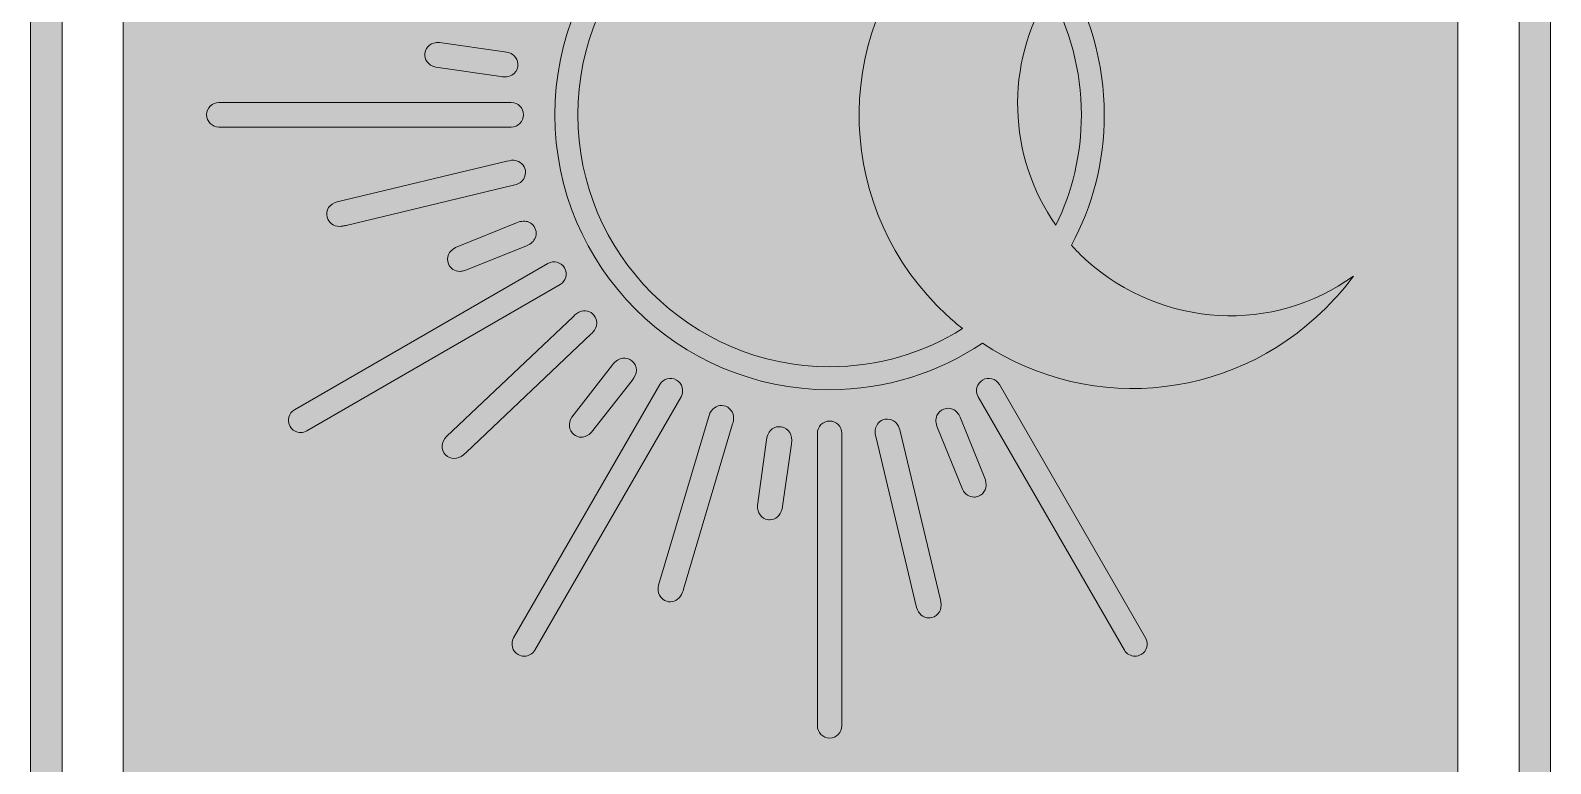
# Model space of a CAD drawing. Header units: inches. Extents: x 27.2 to 34.4, y -12.2 to -0.2.
# Drawn here: x 27.21 to 34.36, y -7.74 to -4.29 of the extents above; entities that cross this region are included whole.
import ezdxf

# ---------------------------------------------------------------- set-up
doc = ezdxf.new("R2010")
doc.units = ezdxf.units.IN
doc.header["$MEASUREMENT"] = 0
doc.layers.add('Layer 1', color=7, linetype='Continuous')

# ---------------------------------------------------------------- blocks, each defined once
blk = doc.blocks.new('block 2')
at = {"layer": 'Layer 1', "lineweight": 0}
for points, knots in [([(33.3163, -1.1648), (32.6408, -0.5122), (31.7431, -0.1528), (30.788, -0.1528), (29.8329, -0.1528), (28.9347, -0.5122), (28.2597, -1.1648), (27.5842, -1.8174), (27.2122, -2.6848), (27.2122, -3.6077), (27.2122, -3.6077), (27.2122, -8.6983), (27.2122, -8.6983), (27.2122, -9.6212), (27.5842, -10.4886), (28.2597, -11.1412), (28.9347, -11.7938), (29.8329, -12.1528), (30.788, -12.1528), (31.7431, -12.1528), (32.6408, -11.7938), (33.3163, -11.1412), (33.9917, -10.4886), (34.3633, -9.6212), (34.3633, -8.6983), (34.3633, -8.6983), (34.3633, -3.6077), (34.3633, -3.6077), (34.3633, -2.6848), (33.9917, -1.8174), (33.3163, -1.1648)], [0, 0, 0, 0, 1, 1, 1, 2, 2, 2, 3, 3, 3, 4, 4, 4, 5, 5, 5, 6, 6, 6, 7, 7, 7, 8, 8, 8, 9, 9, 9, 10, 10, 10, 10]), ([(34.2149, -8.6983), (34.2149, -9.6114), (33.8307, -10.4391), (33.2098, -11.0385), (32.5894, -11.6383), (31.7328, -12.0095), (30.788, -12.0095), (28.8983, -12.0095), (27.3611, -10.524), (27.3611, -8.6983), (27.3611, -8.6983), (27.3611, -3.6077), (27.3611, -3.6077), (27.3611, -1.782), (28.8983, -0.2966), (30.788, -0.2966), (32.6777, -0.2966), (34.2149, -1.782), (34.2149, -3.6077), (34.2149, -3.6077), (34.2149, -8.6983), (34.2149, -8.6983)], [0, 0, 0, 0, 1, 1, 1, 2, 2, 2, 3, 3, 3, 4, 4, 4, 5, 5, 5, 6, 6, 6, 7, 7, 7, 7])]:
    blk.add_open_spline(points, degree=3, knots=knots, dxfattribs=at)
blk = doc.blocks.new('block 3')
at = {"layer": 'Layer 1', "lineweight": 0}
for points, knots in [([(32.1763, -5.3681), (32.1525, -5.3461), (32.1305, -5.3232), (32.1095, -5.2994), (32.208, -5.1169), (32.264, -4.9082), (32.264, -4.6865), (32.264, -4.44), (32.195, -4.2099), (32.0745, -4.0133), (32.0857, -3.9993), (32.0965, -3.9853), (32.1086, -3.9718), (32.399, -3.6464), (32.8555, -3.5554), (33.2336, -3.7118), (32.785, -3.3229), (32.1529, -3.3066), (31.6894, -3.6124), (31.484, -3.4746), (31.2371, -3.3939), (30.9719, -3.3939), (30.2591, -3.3939), (29.6793, -3.9737), (29.6793, -4.6865), (29.6793, -5.3993), (30.2591, -5.9791), (30.9719, -5.9791), (31.2375, -5.9791), (31.4849, -5.8984), (31.6908, -5.7602), (32.2104, -6.1038), (32.9073, -6.0305), (33.3475, -5.5524), (33.3793, -5.5179), (33.4087, -5.482), (33.4358, -5.4451), (33.0628, -5.7149), (32.5399, -5.6939), (32.1763, -5.3681)], [0, 0, 0, 0, 1, 1, 1, 2, 2, 2, 3, 3, 3, 4, 4, 4, 5, 5, 5, 6, 6, 6, 7, 7, 7, 8, 8, 8, 9, 9, 9, 10, 10, 10, 11, 11, 11, 12, 12, 12, 13, 13, 13, 13]), ([(30.9719, -5.8713), (30.3184, -5.8713), (29.7871, -5.3396), (29.7871, -4.6865), (29.7871, -4.0334), (30.3184, -3.5017), (30.9719, -3.5017), (31.2006, -3.5017), (31.4144, -3.5675), (31.596, -3.6805), (31.5461, -3.7202), (31.4989, -3.7641), (31.4551, -3.8117), (30.9728, -4.3313), (30.9985, -5.1435), (31.5227, -5.6281), (31.547, -5.6505), (31.5718, -5.6715), (31.5974, -5.692), (31.4158, -5.8055), (31.2011, -5.8713), (30.9719, -5.8713)], [0, 0, 0, 0, 1, 1, 1, 2, 2, 2, 3, 3, 3, 4, 4, 4, 5, 5, 5, 6, 6, 6, 7, 7, 7, 7]), ([(32.0059, -4.11), (32.1016, -4.2808), (32.1562, -4.4774), (32.1562, -4.6865), (32.1562, -4.8728), (32.1128, -5.0492), (32.0362, -5.2061), (31.8089, -4.8812), (31.7944, -4.4494), (32.0059, -4.11)], [0, 0, 0, 0, 1, 1, 1, 2, 2, 2, 3, 3, 3, 3])]:
    blk.add_open_spline(points, degree=3, knots=knots, dxfattribs=at)

msp = doc.modelspace()

# ---------------------------------------------------------------- hatches: boundary and pattern name
at = {"layer": 'Layer 1', "true_color": 0xa16e58}
h = msp.add_hatch(color=35, dxfattribs=at)
h.dxf.hatch_style = 2
edge = h.paths.add_edge_path()
edge.add_spline(control_points=[(33.3163, -1.1648), (32.6408, -0.5122), (31.7431, -0.1528), (30.788, -0.1528), (29.8329, -0.1528), (28.9347, -0.5122), (28.2597, -1.1648), (27.5842, -1.8174), (27.2122, -2.6848), (27.2122, -3.6077), (27.2122, -3.6077), (27.2122, -8.6983), (27.2122, -8.6983), (27.2122, -9.6212), (27.5842, -10.4886), (28.2597, -11.1412), (28.9347, -11.7938), (29.8329, -12.1528), (30.788, -12.1528), (31.7431, -12.1528), (32.6408, -11.7938), (33.3163, -11.1412), (33.9917, -10.4886), (34.3633, -9.6212), (34.3633, -8.6983), (34.3633, -8.6983), (34.3633, -3.6077), (34.3633, -3.6077), (34.3633, -2.6848), (33.9917, -1.8174), (33.3163, -1.1648)], knot_values=[0, 0, 0, 0, 1, 1, 1, 2, 2, 2, 3, 3, 3, 4, 4, 4, 5, 5, 5, 6, 6, 6, 7, 7, 7, 8, 8, 8, 9, 9, 9, 10, 10, 10, 10], degree=3, periodic=1)
edge = h.paths.add_edge_path()
edge.add_spline(control_points=[(34.2149, -8.6983), (34.2149, -9.6114), (33.8307, -10.4391), (33.2098, -11.0385), (32.5894, -11.6383), (31.7328, -12.0095), (30.788, -12.0095), (28.8983, -12.0095), (27.3611, -10.524), (27.3611, -8.6983), (27.3611, -8.6983), (27.3611, -3.6077), (27.3611, -3.6077), (27.3611, -1.782), (28.8983, -0.2966), (30.788, -0.2966), (32.6777, -0.2966), (34.2149, -1.782), (34.2149, -3.6077), (34.2149, -3.6077), (34.2149, -8.6983), (34.2149, -8.6983)], knot_values=[0, 0, 0, 0, 1, 1, 1, 2, 2, 2, 3, 3, 3, 4, 4, 4, 5, 5, 5, 6, 6, 6, 7, 7, 7, 7], degree=3, periodic=1)
h = msp.add_hatch(color=35, dxfattribs=at)
h.dxf.hatch_style = 2
edge = h.paths.add_edge_path()
edge.add_spline(control_points=[(33.9273, -3.7543), (33.9273, -3.7543), (33.9273, -8.5517), (33.9273, -8.5517), (33.9273, -10.2855), (32.5217, -11.6911), (30.788, -11.6911), (29.5476, -11.6911), (28.4754, -10.9722), (27.9656, -9.9284), (27.9483, -9.8929), (27.9315, -9.8574), (27.9156, -9.821), (27.7439, -9.4331), (27.6482, -9.0036), (27.6482, -8.5517), (27.6482, -8.5517), (27.6482, -3.7543), (27.6482, -3.7543), (27.6482, -2.02), (29.0537, -0.6145), (30.788, -0.6145), (31.6549, -0.6145), (32.4396, -0.966), (33.0077, -1.5341), (33.5758, -2.1022), (33.9273, -2.8874), (33.9273, -3.7543)], knot_values=[0, 0, 0, 0, 1, 1, 1, 2, 2, 2, 3, 3, 3, 4, 4, 4, 5, 5, 5, 6, 6, 6, 7, 7, 7, 8, 8, 8, 9, 9, 9, 9], degree=3, periodic=1)
at = {"layer": 'Layer 1', "true_color": 0xf8efe3}
h = msp.add_hatch(color=7, dxfattribs=at)
h.dxf.hatch_style = 2
edge = h.paths.add_edge_path()
edge.add_spline(control_points=[(32.1763, -5.3681), (32.1525, -5.3461), (32.1305, -5.3232), (32.1095, -5.2994), (32.208, -5.1169), (32.264, -4.9082), (32.264, -4.6865), (32.264, -4.44), (32.195, -4.2099), (32.0745, -4.0133), (32.0857, -3.9993), (32.0965, -3.9853), (32.1086, -3.9718), (32.399, -3.6464), (32.8555, -3.5554), (33.2336, -3.7118), (32.785, -3.3229), (32.1529, -3.3066), (31.6894, -3.6124), (31.484, -3.4746), (31.2371, -3.3939), (30.9719, -3.3939), (30.2591, -3.3939), (29.6793, -3.9737), (29.6793, -4.6865), (29.6793, -5.3993), (30.2591, -5.9791), (30.9719, -5.9791), (31.2375, -5.9791), (31.4849, -5.8984), (31.6908, -5.7602), (32.2104, -6.1038), (32.9073, -6.0305), (33.3475, -5.5524), (33.3793, -5.5179), (33.4087, -5.482), (33.4358, -5.4451), (33.0628, -5.7149), (32.5399, -5.6939), (32.1763, -5.3681)], knot_values=[0, 0, 0, 0, 1, 1, 1, 2, 2, 2, 3, 3, 3, 4, 4, 4, 5, 5, 5, 6, 6, 6, 7, 7, 7, 8, 8, 8, 9, 9, 9, 10, 10, 10, 11, 11, 11, 12, 12, 12, 13, 13, 13, 13], degree=3, periodic=1)
edge = h.paths.add_edge_path()
edge.add_spline(control_points=[(30.9719, -5.8713), (30.3184, -5.8713), (29.7871, -5.3396), (29.7871, -4.6865), (29.7871, -4.0334), (30.3184, -3.5017), (30.9719, -3.5017), (31.2006, -3.5017), (31.4144, -3.5675), (31.596, -3.6805), (31.5461, -3.7202), (31.4989, -3.7641), (31.4551, -3.8117), (30.9728, -4.3313), (30.9985, -5.1435), (31.5227, -5.6281), (31.547, -5.6505), (31.5718, -5.6715), (31.5974, -5.692), (31.4158, -5.8055), (31.2011, -5.8713), (30.9719, -5.8713)], knot_values=[0, 0, 0, 0, 1, 1, 1, 2, 2, 2, 3, 3, 3, 4, 4, 4, 5, 5, 5, 6, 6, 6, 7, 7, 7, 7], degree=3, periodic=1)
edge = h.paths.add_edge_path()
edge.add_spline(control_points=[(32.0059, -4.11), (32.1016, -4.2808), (32.1562, -4.4774), (32.1562, -4.6865), (32.1562, -4.8728), (32.1128, -5.0492), (32.0362, -5.2061), (31.8089, -4.8812), (31.7944, -4.4494), (32.0059, -4.11)], knot_values=[0, 0, 0, 0, 1, 1, 1, 2, 2, 2, 3, 3, 3, 3], degree=3, periodic=1)
h = msp.add_hatch(color=7, dxfattribs=at)
h.dxf.hatch_style = 2
edge = h.paths.add_edge_path()
edge.add_spline(control_points=[(29.4427, -4.3899), (29.4427, -4.3899), (29.136, -4.3472), (29.136, -4.3472), (29.136, -4.3472), (29.1347, -4.3471), (29.1347, -4.3471), (29.0998, -4.3446), (29.073, -4.3652), (29.0683, -4.3962), (29.0636, -4.4275), (29.0827, -4.4536), (29.1186, -4.4629), (29.1186, -4.4629), (29.425, -4.507), (29.425, -4.507), (29.4304, -4.5078), (29.4358, -4.5082), (29.4409, -4.5082), (29.4548, -4.5082), (29.4672, -4.5053), (29.4773, -4.4996), (29.4924, -4.4912), (29.502, -4.4768), (29.5046, -4.459), (29.5069, -4.443), (29.5034, -4.4283), (29.4945, -4.4165), (29.4838, -4.4023), (29.4658, -4.3931), (29.4427, -4.3899)], knot_values=[0, 0, 0, 0, 1, 1, 1, 2, 2, 2, 3, 3, 3, 4, 4, 4, 5, 5, 5, 6, 6, 6, 7, 7, 7, 8, 8, 8, 9, 9, 9, 10, 10, 10, 10], degree=3, periodic=1)
h = msp.add_hatch(color=7, dxfattribs=at)
h.dxf.hatch_style = 2
edge = h.paths.add_edge_path()
edge.add_spline(control_points=[(28.0987, -4.744), (28.0987, -4.744), (29.4742, -4.744), (29.4742, -4.744), (29.5059, -4.744), (29.5317, -4.7182), (29.5317, -4.6865), (29.5317, -4.6547), (29.5059, -4.629), (29.4742, -4.629), (29.4742, -4.629), (28.0987, -4.629), (28.0987, -4.629), (28.067, -4.629), (28.0412, -4.6547), (28.0412, -4.6865), (28.0412, -4.7182), (28.067, -4.744), (28.0987, -4.744)], knot_values=[0, 0, 0, 0, 1, 1, 1, 2, 2, 2, 3, 3, 3, 4, 4, 4, 5, 5, 5, 6, 6, 6, 6], degree=3, periodic=1)
h = msp.add_hatch(color=7, dxfattribs=at)
h.dxf.hatch_style = 2
edge = h.paths.add_edge_path()
edge.add_spline(control_points=[(29.4984, -4.9027), (29.4817, -4.8974), (29.4667, -4.9015), (29.4536, -4.905), (29.4536, -4.905), (28.6547, -5.0955), (28.6547, -5.0955), (28.6196, -5.1051), (28.5999, -5.1352), (28.6078, -5.1672), (28.6146, -5.1946), (28.6376, -5.2111), (28.6669, -5.2111), (28.6715, -5.2111), (28.6764, -5.2107), (28.6814, -5.2098), (28.6866, -5.2089), (28.6919, -5.2079), (28.6972, -5.2067), (28.6972, -5.2067), (29.4849, -5.0182), (29.4849, -5.0182), (29.4982, -5.0151), (29.5386, -5.0053), (29.5413, -4.9587), (29.5407, -4.9308), (29.5259, -4.9115), (29.4984, -4.9027)], knot_values=[0, 0, 0, 0, 1, 1, 1, 2, 2, 2, 3, 3, 3, 4, 4, 4, 5, 5, 5, 6, 6, 6, 7, 7, 7, 8, 8, 8, 9, 9, 9, 9], degree=3, periodic=1)
h = msp.add_hatch(color=7, dxfattribs=at)
h.dxf.hatch_style = 2
edge = h.paths.add_edge_path()
edge.add_spline(control_points=[(29.5574, -5.1913), (29.541, -5.1843), (29.5209, -5.1853), (29.4992, -5.1942), (29.4992, -5.1942), (29.2111, -5.3111), (29.2111, -5.3111), (29.18, -5.3272), (29.1667, -5.3577), (29.1782, -5.3868), (29.1871, -5.4097), (29.207, -5.4226), (29.2322, -5.4226), (29.2394, -5.4226), (29.2471, -5.4216), (29.255, -5.4194), (29.255, -5.4194), (29.5424, -5.3044), (29.5424, -5.3044), (29.5615, -5.2967), (29.5759, -5.2855), (29.5841, -5.2718), (29.5929, -5.257), (29.5941, -5.2397), (29.5874, -5.2231), (29.5814, -5.208), (29.571, -5.197), (29.5574, -5.1913)], knot_values=[0, 0, 0, 0, 1, 1, 1, 2, 2, 2, 3, 3, 3, 4, 4, 4, 5, 5, 5, 6, 6, 6, 7, 7, 7, 8, 8, 8, 9, 9, 9, 9], degree=3, periodic=1)
h = msp.add_hatch(color=7, dxfattribs=at)
h.dxf.hatch_style = 2
edge = h.paths.add_edge_path()
edge.add_spline(control_points=[(29.6461, -5.3854), (29.6461, -5.3854), (28.4549, -6.0732), (28.4549, -6.0732), (28.4274, -6.089), (28.418, -6.1243), (28.4338, -6.1517), (28.4415, -6.165), (28.4539, -6.1746), (28.4688, -6.1785), (28.4737, -6.1799), (28.4787, -6.1805), (28.4837, -6.1805), (28.4937, -6.1805), (28.5035, -6.1779), (28.5124, -6.1728), (28.5124, -6.1728), (29.7036, -5.4851), (29.7036, -5.4851), (29.731, -5.4692), (29.7405, -5.4339), (29.7246, -5.4065), (29.7088, -5.379), (29.6735, -5.3695), (29.6461, -5.3854)], knot_values=[0, 0, 0, 0, 1, 1, 1, 2, 2, 2, 3, 3, 3, 4, 4, 4, 5, 5, 5, 6, 6, 6, 7, 7, 7, 8, 8, 8, 8], degree=3, periodic=1)
h = msp.add_hatch(color=7, dxfattribs=at)
h.dxf.hatch_style = 2
edge = h.paths.add_edge_path()
edge.add_spline(control_points=[(29.8039, -5.6104), (29.7868, -5.6142), (29.7759, -5.6252), (29.7662, -5.6348), (29.7662, -5.6348), (29.1697, -6.1992), (29.1697, -6.1992), (29.144, -6.2251), (29.142, -6.261), (29.1649, -6.2847), (29.1763, -6.2965), (29.1905, -6.3024), (29.2054, -6.3024), (29.2203, -6.3024), (29.2359, -6.2965), (29.2499, -6.2848), (29.2499, -6.2848), (29.2499, -6.2848), (29.2499, -6.2848), (29.254, -6.2814), (29.2581, -6.2779), (29.262, -6.2742), (29.262, -6.2742), (29.85, -5.7172), (29.85, -5.7172), (29.8599, -5.7078), (29.89, -5.6792), (29.869, -5.6374), (29.8546, -5.6136), (29.832, -5.6043), (29.8039, -5.6104)], knot_values=[0, 0, 0, 0, 1, 1, 1, 2, 2, 2, 3, 3, 3, 4, 4, 4, 5, 5, 5, 6, 6, 6, 7, 7, 7, 8, 8, 8, 9, 9, 9, 10, 10, 10, 10], degree=3, periodic=1)
h = msp.add_hatch(color=7, dxfattribs=at)
h.dxf.hatch_style = 2
edge = h.paths.add_edge_path()
edge.add_spline(control_points=[(30.0411, -5.8433), (30.0284, -5.8333), (30.0139, -5.8289), (29.9993, -5.8308), (29.9816, -5.833), (29.9647, -5.8439), (29.9503, -5.8624), (29.9503, -5.8624), (29.7593, -6.1077), (29.7593, -6.1077), (29.7404, -6.1372), (29.7441, -6.1702), (29.7686, -6.1897), (29.7791, -6.1981), (29.791, -6.2023), (29.8032, -6.2023), (29.8196, -6.2023), (29.8365, -6.1947), (29.8515, -6.1795), (29.8515, -6.1795), (30.0429, -5.9362), (30.0429, -5.9362), (30.0556, -5.9201), (30.0624, -5.9031), (30.0626, -5.8872), (30.0629, -5.87), (30.0552, -5.8544), (30.0411, -5.8433)], knot_values=[0, 0, 0, 0, 1, 1, 1, 2, 2, 2, 3, 3, 3, 4, 4, 4, 5, 5, 5, 6, 6, 6, 7, 7, 7, 8, 8, 8, 9, 9, 9, 9], degree=3, periodic=1)
h = msp.add_hatch(color=7, dxfattribs=at)
h.dxf.hatch_style = 2
edge = h.paths.add_edge_path()
edge.add_spline(control_points=[(30.2517, -5.9336), (30.2242, -5.9177), (30.189, -5.9271), (30.1731, -5.9546), (30.1731, -5.9546), (29.4854, -7.1458), (29.4854, -7.1458), (29.4777, -7.1591), (29.4757, -7.1746), (29.4797, -7.1895), (29.4836, -7.2043), (29.4931, -7.2167), (29.5065, -7.2244), (29.5155, -7.2296), (29.5254, -7.2321), (29.5351, -7.2321), (29.555, -7.2321), (29.5744, -7.2218), (29.5851, -7.2033), (29.5851, -7.2033), (30.2728, -6.0121), (30.2728, -6.0121), (30.2805, -5.9988), (30.2825, -5.9833), (30.2785, -5.9685), (30.2745, -5.9536), (30.265, -5.9412), (30.2517, -5.9336)], knot_values=[0, 0, 0, 0, 1, 1, 1, 2, 2, 2, 3, 3, 3, 4, 4, 4, 5, 5, 5, 6, 6, 6, 7, 7, 7, 8, 8, 8, 9, 9, 9, 9], degree=3, periodic=1)
h = msp.add_hatch(color=7, dxfattribs=at)
h.dxf.hatch_style = 2
edge = h.paths.add_edge_path()
edge.add_spline(control_points=[(32.4083, -7.2321), (32.418, -7.2321), (32.4279, -7.2296), (32.4369, -7.2244), (32.4502, -7.2167), (32.4598, -7.2043), (32.4638, -7.1895), (32.4677, -7.1746), (32.4657, -7.1591), (32.458, -7.1458), (32.458, -7.1458), (31.7703, -5.9546), (31.7703, -5.9546), (31.7544, -5.9271), (31.7192, -5.9176), (31.6917, -5.9336), (31.6784, -5.9412), (31.6689, -5.9536), (31.6649, -5.9685), (31.6609, -5.9833), (31.663, -5.9988), (31.6706, -6.0121), (31.6706, -6.0121), (32.3584, -7.2033), (32.3584, -7.2033), (32.369, -7.2218), (32.3884, -7.2321), (32.4083, -7.2321)], knot_values=[0, 0, 0, 0, 1, 1, 1, 2, 2, 2, 3, 3, 3, 4, 4, 4, 5, 5, 5, 6, 6, 6, 7, 7, 7, 8, 8, 8, 9, 9, 9, 9], degree=3, periodic=1)
h = msp.add_hatch(color=7, dxfattribs=at)
h.dxf.hatch_style = 2
edge = h.paths.add_edge_path()
edge.add_spline(control_points=[(30.2061, -6.974), (30.2117, -6.9756), (30.2172, -6.9764), (30.2227, -6.9764), (30.2476, -6.9764), (30.2694, -6.9598), (30.2798, -6.9316), (30.2816, -6.9266), (30.2834, -6.9215), (30.2849, -6.9164), (30.2849, -6.9164), (30.5156, -6.1399), (30.5156, -6.1399), (30.5195, -6.1268), (30.5313, -6.087), (30.4922, -6.0614), (30.4678, -6.0479), (30.4436, -6.0511), (30.4223, -6.0705), (30.4094, -6.0823), (30.4054, -6.0973), (30.4018, -6.1106), (30.4018, -6.1106), (30.1675, -6.8976), (30.1675, -6.8976), (30.1582, -6.9328), (30.1744, -6.9649), (30.2061, -6.974)], knot_values=[0, 0, 0, 0, 1, 1, 1, 2, 2, 2, 3, 3, 3, 4, 4, 4, 5, 5, 5, 6, 6, 6, 7, 7, 7, 8, 8, 8, 9, 9, 9, 9], degree=3, periodic=1)
h = msp.add_hatch(color=7, dxfattribs=at)
h.dxf.hatch_style = 2
edge = h.paths.add_edge_path()
edge.add_spline(control_points=[(31.557, -6.0741), (31.5422, -6.0653), (31.5249, -6.0641), (31.5083, -6.0708), (31.4933, -6.0768), (31.4823, -6.0872), (31.4765, -6.1008), (31.4695, -6.1172), (31.4705, -6.1373), (31.4794, -6.1589), (31.4794, -6.1589), (31.5963, -6.4471), (31.5963, -6.4471), (31.6086, -6.4708), (31.6291, -6.4841), (31.6511, -6.4841), (31.658, -6.4841), (31.665, -6.4828), (31.672, -6.48), (31.7015, -6.4685), (31.7145, -6.4389), (31.7046, -6.4031), (31.7046, -6.4031), (31.5896, -6.1157), (31.5896, -6.1157), (31.582, -6.0966), (31.5707, -6.0822), (31.557, -6.0741)], knot_values=[0, 0, 0, 0, 1, 1, 1, 2, 2, 2, 3, 3, 3, 4, 4, 4, 5, 5, 5, 6, 6, 6, 7, 7, 7, 8, 8, 8, 9, 9, 9, 9], degree=3, periodic=1)
h = msp.add_hatch(color=7, dxfattribs=at)
h.dxf.hatch_style = 2
edge = h.paths.add_edge_path()
edge.add_spline(control_points=[(31.0292, -7.5594), (31.0292, -7.5594), (31.0292, -6.184), (31.0292, -6.184), (31.0292, -6.1523), (31.0034, -6.1265), (30.9717, -6.1265), (30.94, -6.1265), (30.9142, -6.1523), (30.9142, -6.184), (30.9142, -6.184), (30.9142, -7.5594), (30.9142, -7.5594), (30.9142, -7.5912), (30.94, -7.617), (30.9717, -7.617), (31.0034, -7.617), (31.0292, -7.5912), (31.0292, -7.5594)], knot_values=[0, 0, 0, 0, 1, 1, 1, 2, 2, 2, 3, 3, 3, 4, 4, 4, 5, 5, 5, 6, 6, 6, 6], degree=3, periodic=1)
h = msp.add_hatch(color=7, dxfattribs=at)
h.dxf.hatch_style = 2
edge = h.paths.add_edge_path()
edge.add_spline(control_points=[(31.3035, -6.1732), (31.3003, -6.16), (31.2905, -6.1196), (31.2439, -6.1169), (31.216, -6.1175), (31.1967, -6.1323), (31.188, -6.1598), (31.1827, -6.1765), (31.1867, -6.1915), (31.1902, -6.2047), (31.1902, -6.2047), (31.3808, -7.0035), (31.3808, -7.0035), (31.3889, -7.0334), (31.4119, -7.0521), (31.4383, -7.0521), (31.4429, -7.0521), (31.4476, -7.0515), (31.4524, -7.0504), (31.4841, -7.0425), (31.5013, -7.0129), (31.495, -6.9768), (31.4941, -6.9715), (31.4931, -6.9663), (31.4919, -6.961), (31.4919, -6.961), (31.3035, -6.1733), (31.3035, -6.1733), (31.3035, -6.1733), (31.3035, -6.1732), (31.3035, -6.1732)], knot_values=[0, 0, 0, 0, 1, 1, 1, 2, 2, 2, 3, 3, 3, 4, 4, 4, 5, 5, 5, 6, 6, 6, 7, 7, 7, 8, 8, 8, 9, 9, 9, 10, 10, 10, 10], degree=3, periodic=1)
h = msp.add_hatch(color=7, dxfattribs=at)
h.dxf.hatch_style = 2
edge = h.paths.add_edge_path()
edge.add_spline(control_points=[(30.6907, -6.5906), (30.7178, -6.5906), (30.7397, -6.5719), (30.7481, -6.5396), (30.7481, -6.5396), (30.7922, -6.2332), (30.7922, -6.2332), (30.7951, -6.2128), (30.7926, -6.1947), (30.7848, -6.1809), (30.7764, -6.1658), (30.762, -6.1562), (30.7442, -6.1536), (30.7282, -6.1514), (30.7135, -6.1548), (30.7017, -6.1637), (30.6875, -6.1744), (30.6783, -6.1923), (30.6751, -6.2155), (30.6751, -6.2155), (30.6323, -6.5235), (30.6323, -6.5235), (30.6307, -6.5585), (30.6505, -6.5852), (30.6814, -6.5899), (30.6846, -6.5904), (30.6877, -6.5906), (30.6907, -6.5906)], knot_values=[0, 0, 0, 0, 1, 1, 1, 2, 2, 2, 3, 3, 3, 4, 4, 4, 5, 5, 5, 6, 6, 6, 7, 7, 7, 8, 8, 8, 9, 9, 9, 9], degree=3, periodic=1)

# ---------------------------------------------------------------- linework, layer by layer
at = {"layer": 'Layer 1', "lineweight": 0}
for points, knots in [([(33.9273, -3.7543), (33.9273, -3.7543), (33.9273, -8.5517), (33.9273, -8.5517), (33.9273, -10.2855), (32.5217, -11.6911), (30.788, -11.6911), (29.5476, -11.6911), (28.4754, -10.9722), (27.9656, -9.9284), (27.9483, -9.8929), (27.9315, -9.8574), (27.9156, -9.821), (27.7439, -9.4331), (27.6482, -9.0036), (27.6482, -8.5517), (27.6482, -8.5517), (27.6482, -3.7543), (27.6482, -3.7543), (27.6482, -2.02), (29.0537, -0.6145), (30.788, -0.6145), (31.6549, -0.6145), (32.4396, -0.966), (33.0077, -1.5341), (33.5758, -2.1022), (33.9273, -2.8874), (33.9273, -3.7543)], [0, 0, 0, 0, 1, 1, 1, 2, 2, 2, 3, 3, 3, 4, 4, 4, 5, 5, 5, 6, 6, 6, 7, 7, 7, 8, 8, 8, 9, 9, 9, 9]), ([(29.4427, -4.3899), (29.4427, -4.3899), (29.136, -4.3472), (29.136, -4.3472), (29.136, -4.3472), (29.1347, -4.3471), (29.1347, -4.3471), (29.0998, -4.3446), (29.073, -4.3652), (29.0683, -4.3962), (29.0636, -4.4275), (29.0827, -4.4536), (29.1186, -4.4629), (29.1186, -4.4629), (29.425, -4.507), (29.425, -4.507), (29.4304, -4.5078), (29.4358, -4.5082), (29.4409, -4.5082), (29.4548, -4.5082), (29.4672, -4.5053), (29.4773, -4.4996), (29.4924, -4.4912), (29.502, -4.4768), (29.5046, -4.459), (29.5069, -4.443), (29.5034, -4.4283), (29.4945, -4.4165), (29.4838, -4.4023), (29.4658, -4.3931), (29.4427, -4.3899)], [0, 0, 0, 0, 1, 1, 1, 2, 2, 2, 3, 3, 3, 4, 4, 4, 5, 5, 5, 6, 6, 6, 7, 7, 7, 8, 8, 8, 9, 9, 9, 10, 10, 10, 10]), ([(28.0987, -4.744), (28.0987, -4.744), (29.4742, -4.744), (29.4742, -4.744), (29.5059, -4.744), (29.5317, -4.7182), (29.5317, -4.6865), (29.5317, -4.6547), (29.5059, -4.629), (29.4742, -4.629), (29.4742, -4.629), (28.0987, -4.629), (28.0987, -4.629), (28.067, -4.629), (28.0412, -4.6547), (28.0412, -4.6865), (28.0412, -4.7182), (28.067, -4.744), (28.0987, -4.744)], [0, 0, 0, 0, 1, 1, 1, 2, 2, 2, 3, 3, 3, 4, 4, 4, 5, 5, 5, 6, 6, 6, 6]), ([(29.4984, -4.9027), (29.4817, -4.8974), (29.4667, -4.9015), (29.4536, -4.905), (29.4536, -4.905), (28.6547, -5.0955), (28.6547, -5.0955), (28.6196, -5.1051), (28.5999, -5.1352), (28.6078, -5.1672), (28.6146, -5.1946), (28.6376, -5.2111), (28.6669, -5.2111), (28.6715, -5.2111), (28.6764, -5.2107), (28.6814, -5.2098), (28.6866, -5.2089), (28.6919, -5.2079), (28.6972, -5.2067), (28.6972, -5.2067), (29.4849, -5.0182), (29.4849, -5.0182), (29.4982, -5.0151), (29.5386, -5.0053), (29.5413, -4.9587), (29.5407, -4.9308), (29.5259, -4.9115), (29.4984, -4.9027)], [0, 0, 0, 0, 1, 1, 1, 2, 2, 2, 3, 3, 3, 4, 4, 4, 5, 5, 5, 6, 6, 6, 7, 7, 7, 8, 8, 8, 9, 9, 9, 9]), ([(29.5574, -5.1913), (29.541, -5.1843), (29.5209, -5.1853), (29.4992, -5.1942), (29.4992, -5.1942), (29.2111, -5.3111), (29.2111, -5.3111), (29.18, -5.3272), (29.1667, -5.3577), (29.1782, -5.3868), (29.1871, -5.4097), (29.207, -5.4226), (29.2322, -5.4226), (29.2394, -5.4226), (29.2471, -5.4216), (29.255, -5.4194), (29.255, -5.4194), (29.5424, -5.3044), (29.5424, -5.3044), (29.5615, -5.2967), (29.5759, -5.2855), (29.5841, -5.2718), (29.5929, -5.257), (29.5941, -5.2397), (29.5874, -5.2231), (29.5814, -5.208), (29.571, -5.197), (29.5574, -5.1913)], [0, 0, 0, 0, 1, 1, 1, 2, 2, 2, 3, 3, 3, 4, 4, 4, 5, 5, 5, 6, 6, 6, 7, 7, 7, 8, 8, 8, 9, 9, 9, 9]), ([(29.6461, -5.3854), (29.6461, -5.3854), (28.4549, -6.0732), (28.4549, -6.0732), (28.4274, -6.089), (28.418, -6.1243), (28.4338, -6.1517), (28.4415, -6.165), (28.4539, -6.1746), (28.4688, -6.1785), (28.4737, -6.1799), (28.4787, -6.1805), (28.4837, -6.1805), (28.4937, -6.1805), (28.5035, -6.1779), (28.5124, -6.1728), (28.5124, -6.1728), (29.7036, -5.4851), (29.7036, -5.4851), (29.731, -5.4692), (29.7405, -5.4339), (29.7246, -5.4065), (29.7088, -5.379), (29.6735, -5.3695), (29.6461, -5.3854)], [0, 0, 0, 0, 1, 1, 1, 2, 2, 2, 3, 3, 3, 4, 4, 4, 5, 5, 5, 6, 6, 6, 7, 7, 7, 8, 8, 8, 8]), ([(29.8039, -5.6104), (29.7868, -5.6142), (29.7759, -5.6252), (29.7662, -5.6348), (29.7662, -5.6348), (29.1697, -6.1992), (29.1697, -6.1992), (29.144, -6.2251), (29.142, -6.261), (29.1649, -6.2847), (29.1763, -6.2965), (29.1905, -6.3024), (29.2054, -6.3024), (29.2203, -6.3024), (29.2359, -6.2965), (29.2499, -6.2848), (29.2499, -6.2848), (29.2499, -6.2848), (29.2499, -6.2848), (29.254, -6.2814), (29.2581, -6.2779), (29.262, -6.2742), (29.262, -6.2742), (29.85, -5.7172), (29.85, -5.7172), (29.8599, -5.7078), (29.89, -5.6792), (29.869, -5.6374), (29.8546, -5.6136), (29.832, -5.6043), (29.8039, -5.6104)], [0, 0, 0, 0, 1, 1, 1, 2, 2, 2, 3, 3, 3, 4, 4, 4, 5, 5, 5, 6, 6, 6, 7, 7, 7, 8, 8, 8, 9, 9, 9, 10, 10, 10, 10]), ([(30.0411, -5.8433), (30.0284, -5.8333), (30.0139, -5.8289), (29.9993, -5.8308), (29.9816, -5.833), (29.9647, -5.8439), (29.9503, -5.8624), (29.9503, -5.8624), (29.7593, -6.1077), (29.7593, -6.1077), (29.7404, -6.1372), (29.7441, -6.1702), (29.7686, -6.1897), (29.7791, -6.1981), (29.791, -6.2023), (29.8032, -6.2023), (29.8196, -6.2023), (29.8365, -6.1947), (29.8515, -6.1795), (29.8515, -6.1795), (30.0429, -5.9362), (30.0429, -5.9362), (30.0556, -5.9201), (30.0624, -5.9031), (30.0626, -5.8872), (30.0629, -5.87), (30.0552, -5.8544), (30.0411, -5.8433)], [0, 0, 0, 0, 1, 1, 1, 2, 2, 2, 3, 3, 3, 4, 4, 4, 5, 5, 5, 6, 6, 6, 7, 7, 7, 8, 8, 8, 9, 9, 9, 9]), ([(30.2517, -5.9336), (30.2242, -5.9177), (30.189, -5.9271), (30.1731, -5.9546), (30.1731, -5.9546), (29.4854, -7.1458), (29.4854, -7.1458), (29.4777, -7.1591), (29.4757, -7.1746), (29.4797, -7.1895), (29.4836, -7.2043), (29.4931, -7.2167), (29.5065, -7.2244), (29.5155, -7.2296), (29.5254, -7.2321), (29.5351, -7.2321), (29.555, -7.2321), (29.5744, -7.2218), (29.5851, -7.2033), (29.5851, -7.2033), (30.2728, -6.0121), (30.2728, -6.0121), (30.2805, -5.9988), (30.2825, -5.9833), (30.2785, -5.9685), (30.2745, -5.9536), (30.265, -5.9412), (30.2517, -5.9336)], [0, 0, 0, 0, 1, 1, 1, 2, 2, 2, 3, 3, 3, 4, 4, 4, 5, 5, 5, 6, 6, 6, 7, 7, 7, 8, 8, 8, 9, 9, 9, 9]), ([(32.4083, -7.2321), (32.418, -7.2321), (32.4279, -7.2296), (32.4369, -7.2244), (32.4502, -7.2167), (32.4598, -7.2043), (32.4638, -7.1895), (32.4677, -7.1746), (32.4657, -7.1591), (32.458, -7.1458), (32.458, -7.1458), (31.7703, -5.9546), (31.7703, -5.9546), (31.7544, -5.9271), (31.7192, -5.9176), (31.6917, -5.9336), (31.6784, -5.9412), (31.6689, -5.9536), (31.6649, -5.9685), (31.6609, -5.9833), (31.663, -5.9988), (31.6706, -6.0121), (31.6706, -6.0121), (32.3584, -7.2033), (32.3584, -7.2033), (32.369, -7.2218), (32.3884, -7.2321), (32.4083, -7.2321)], [0, 0, 0, 0, 1, 1, 1, 2, 2, 2, 3, 3, 3, 4, 4, 4, 5, 5, 5, 6, 6, 6, 7, 7, 7, 8, 8, 8, 9, 9, 9, 9]), ([(30.2061, -6.974), (30.2117, -6.9756), (30.2172, -6.9764), (30.2227, -6.9764), (30.2476, -6.9764), (30.2694, -6.9598), (30.2798, -6.9316), (30.2816, -6.9266), (30.2834, -6.9215), (30.2849, -6.9164), (30.2849, -6.9164), (30.5156, -6.1399), (30.5156, -6.1399), (30.5195, -6.1268), (30.5313, -6.087), (30.4922, -6.0614), (30.4678, -6.0479), (30.4436, -6.0511), (30.4223, -6.0705), (30.4094, -6.0823), (30.4054, -6.0973), (30.4018, -6.1106), (30.4018, -6.1106), (30.1675, -6.8976), (30.1675, -6.8976), (30.1582, -6.9328), (30.1744, -6.9649), (30.2061, -6.974)], [0, 0, 0, 0, 1, 1, 1, 2, 2, 2, 3, 3, 3, 4, 4, 4, 5, 5, 5, 6, 6, 6, 7, 7, 7, 8, 8, 8, 9, 9, 9, 9]), ([(31.557, -6.0741), (31.5422, -6.0653), (31.5249, -6.0641), (31.5083, -6.0708), (31.4933, -6.0768), (31.4823, -6.0872), (31.4765, -6.1008), (31.4695, -6.1172), (31.4705, -6.1373), (31.4794, -6.1589), (31.4794, -6.1589), (31.5963, -6.4471), (31.5963, -6.4471), (31.6086, -6.4708), (31.6291, -6.4841), (31.6511, -6.4841), (31.658, -6.4841), (31.665, -6.4828), (31.672, -6.48), (31.7015, -6.4685), (31.7145, -6.4389), (31.7046, -6.4031), (31.7046, -6.4031), (31.5896, -6.1157), (31.5896, -6.1157), (31.582, -6.0966), (31.5707, -6.0822), (31.557, -6.0741)], [0, 0, 0, 0, 1, 1, 1, 2, 2, 2, 3, 3, 3, 4, 4, 4, 5, 5, 5, 6, 6, 6, 7, 7, 7, 8, 8, 8, 9, 9, 9, 9]), ([(31.0292, -7.5594), (31.0292, -7.5594), (31.0292, -6.184), (31.0292, -6.184), (31.0292, -6.1523), (31.0034, -6.1265), (30.9717, -6.1265), (30.94, -6.1265), (30.9142, -6.1523), (30.9142, -6.184), (30.9142, -6.184), (30.9142, -7.5594), (30.9142, -7.5594), (30.9142, -7.5912), (30.94, -7.617), (30.9717, -7.617), (31.0034, -7.617), (31.0292, -7.5912), (31.0292, -7.5594)], [0, 0, 0, 0, 1, 1, 1, 2, 2, 2, 3, 3, 3, 4, 4, 4, 5, 5, 5, 6, 6, 6, 6]), ([(31.3035, -6.1732), (31.3003, -6.16), (31.2905, -6.1196), (31.2439, -6.1169), (31.216, -6.1175), (31.1967, -6.1323), (31.188, -6.1598), (31.1827, -6.1765), (31.1867, -6.1915), (31.1902, -6.2047), (31.1902, -6.2047), (31.3808, -7.0035), (31.3808, -7.0035), (31.3889, -7.0334), (31.4119, -7.0521), (31.4383, -7.0521), (31.4429, -7.0521), (31.4476, -7.0515), (31.4524, -7.0504), (31.4841, -7.0425), (31.5013, -7.0129), (31.495, -6.9768), (31.4941, -6.9715), (31.4931, -6.9663), (31.4919, -6.961), (31.4919, -6.961), (31.3035, -6.1733), (31.3035, -6.1733), (31.3035, -6.1733), (31.3035, -6.1732), (31.3035, -6.1732)], [0, 0, 0, 0, 1, 1, 1, 2, 2, 2, 3, 3, 3, 4, 4, 4, 5, 5, 5, 6, 6, 6, 7, 7, 7, 8, 8, 8, 9, 9, 9, 10, 10, 10, 10]), ([(30.6907, -6.5906), (30.7178, -6.5906), (30.7397, -6.5719), (30.7481, -6.5396), (30.7481, -6.5396), (30.7922, -6.2332), (30.7922, -6.2332), (30.7951, -6.2128), (30.7926, -6.1947), (30.7848, -6.1809), (30.7764, -6.1658), (30.762, -6.1562), (30.7442, -6.1536), (30.7282, -6.1514), (30.7135, -6.1548), (30.7017, -6.1637), (30.6875, -6.1744), (30.6783, -6.1923), (30.6751, -6.2155), (30.6751, -6.2155), (30.6323, -6.5235), (30.6323, -6.5235), (30.6307, -6.5585), (30.6505, -6.5852), (30.6814, -6.5899), (30.6846, -6.5904), (30.6877, -6.5906), (30.6907, -6.5906)], [0, 0, 0, 0, 1, 1, 1, 2, 2, 2, 3, 3, 3, 4, 4, 4, 5, 5, 5, 6, 6, 6, 7, 7, 7, 8, 8, 8, 9, 9, 9, 9])]:
    msp.add_open_spline(points, degree=3, knots=knots, dxfattribs=at)

# ---------------------------------------------------------------- block references
at = {"layer": 'Layer 1'}
for name in ['block 2', 'block 3']:
    msp.add_blockref(name, (0, 0), dxfattribs=at)

doc.saveas('drawing.dxf')
